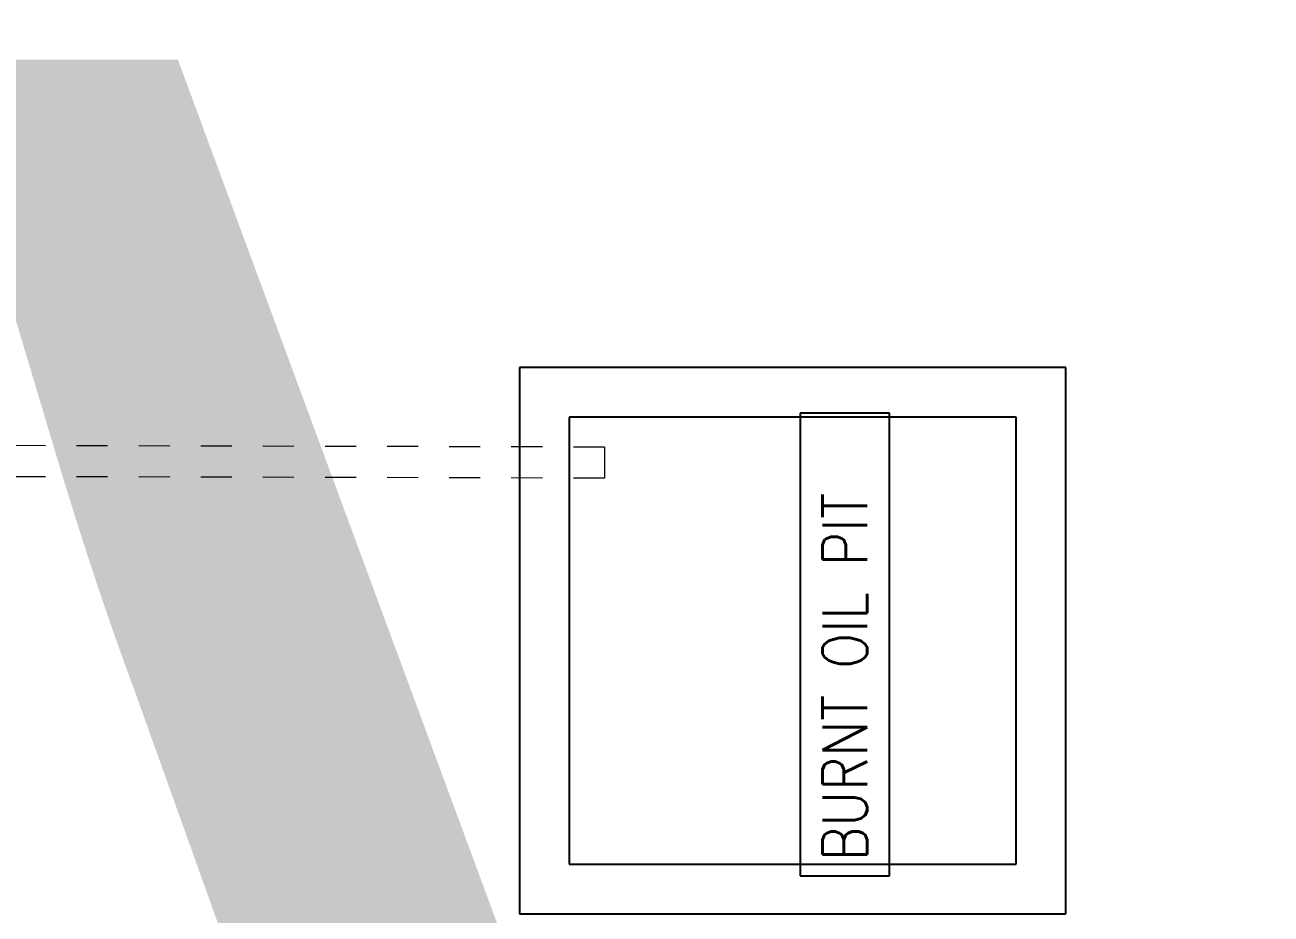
# Model space of a CAD drawing. Header units: metres. Extents: x 531759 to 532148, y 2675314 to 2675634.
# Drawn here: x 531964.453 to 531968.465, y 2675487.273 to 2675490.137 of the extents above; entities that cross this region are included whole.
import ezdxf

# ---------------------------------------------------------------- set-up
doc = ezdxf.new("R2010")
doc.units = ezdxf.units.M
doc.linetypes.add('HIDDEN', pattern=[0.375, 0.25, -0.125])
doc.layers.add('IDT', color=7, linetype='Continuous')
doc.layers.add('MMS Block Numbering', color=7, linetype='Continuous')
doc.styles.add('Adani Regular', font='Adani Regular.ttf')
doc.styles.add('RomanS', font='romans.shx')

# ---------------------------------------------------------------- blocks, each defined once
blk = doc.blocks.new('IDT')
at = {"layer": 'IDT', "color": 253}
for p, q in [((10.1025, 17.9852), (8.3425, 17.9852)), ((8.3425, 17.9852), (8.3425, 16.2252)), ((10.1025, 16.2252), (10.1025, 17.9852)), ((9.1983, 17.8629), (8.9103, 17.8629)), ((8.9103, 17.8629), (8.9103, 16.3725)), ((9.1983, 16.3725), (9.1983, 17.8629)), ((9.9425, 17.8252), (8.5025, 17.8252)), ((8.5025, 17.8252), (8.5025, 16.3852)), ((9.9425, 16.3852), (9.9425, 17.8252)), ((8.5025, 16.3852), (9.9425, 16.3852)), ((8.9103, 16.3725), (9.1983, 16.3725)), ((8.3425, 16.2252), (10.1025, 16.2252))]:
    blk.add_line(p, q, dxfattribs=at)
at = {"layer": 'IDT', "color": 253, "linetype": 'HIDDEN', "lineweight": 0, "ltscale": 0.3}
for p, q in [((9.8284, 16.5818), (12.7275, 16.5744)), ((9.8288, 16.4818), (9.8288, 16.5818)), ((9.8284, 16.4818), (12.7275, 16.4744))]:
    blk.add_line(p, q, dxfattribs=at)
at = {"layer": 'IDT', "color": 7, "style": 'RomanS', "width": 0.85}
blk.add_text('BURNT OIL PIT', height=0.144, rotation=270, dxfattribs=at).set_placement((8.9823, 17.8142))

msp = doc.modelspace()

# ---------------------------------------------------------------- block references
at = {"layer": 'IDT', "color": 8, "rotation": 180}
msp.add_blockref('IDT', (531976.1473, 2675505.2589), dxfattribs=at)

# ---------------------------------------------------------------- texts
at = {"layer": 'MMS Block Numbering', "insert": (531974.1468, 2675479.9706), "char_height": 7.5, "attachment_point": 5, "style": 'Adani Regular'}
msp.add_mtext_dynamic_manual_height_columns('A16c-\\PBL-02', width=41.53538, gutter_width=1, heights=[0], dxfattribs=at)

doc.saveas('drawing.dxf')
